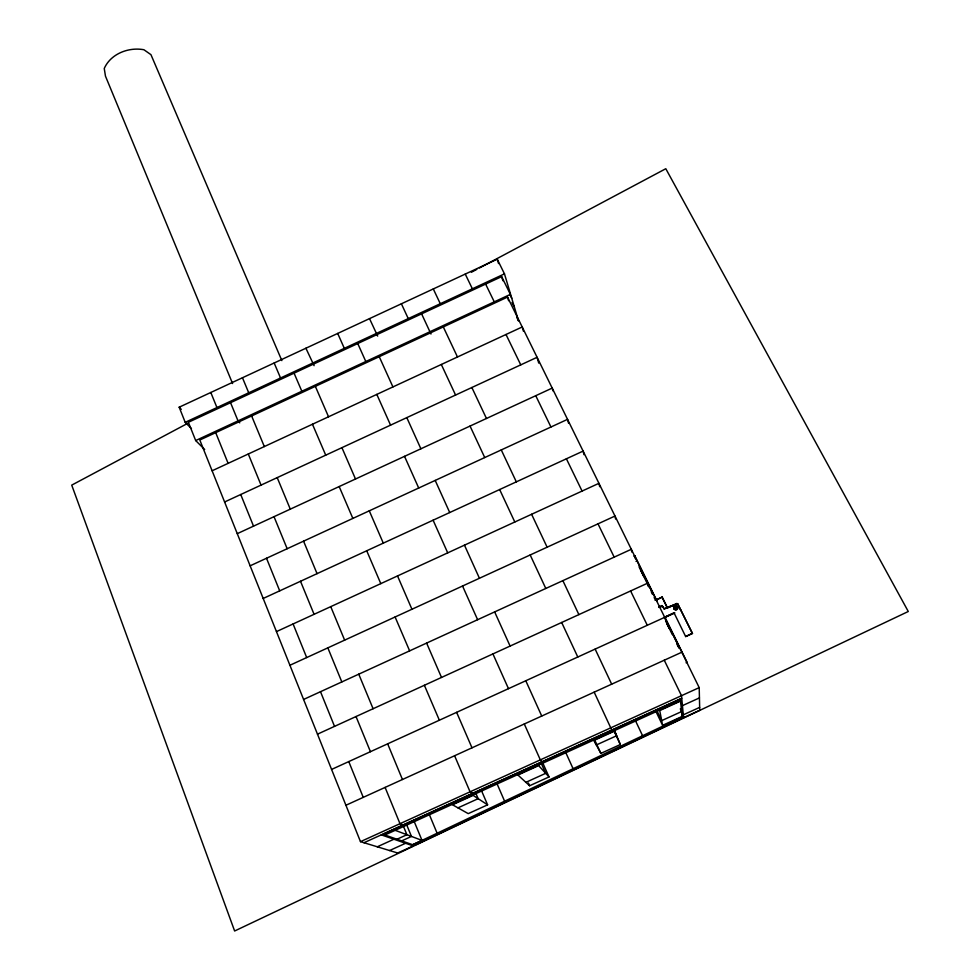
<?xml version="1.0" encoding="UTF-8"?>
<svg xmlns="http://www.w3.org/2000/svg" width="980" height="980" viewBox="0 0 980 980"><rect width="100%" height="100%" fill="white"/><g stroke="black" fill="none" stroke-linecap="round" stroke-linejoin="round"><path stroke-width="1.47" d="M680.402 610.05L680.5 609.389M187.842 423.274L71.724 485.125L234.624 931L908.276 611.496L665.8 168.719L479.477 267.957M471.38 272.269L476.782 269.39M191.455 428.627L185.208 422.331L179.181 407.202L497.24 259.186L504.48 273.873L518.518 320.938L516.668 317.165M185.208 422.331L504.48 273.873M195.682 440.559L510.384 294.368L501.65 276.63L188.393 422.282L195.682 440.559L204.661 449.477M681.602 713.599L683.562 717.666L699.72 710.329L699.206 687.629L507.53 297.087L199.81 440.02L360.481 841.661L397.66 853.004L413.266 845.924L381.281 834.862M212.109 470.78L522.193 326.977L523.479 331.338M224.604 501.981L537.077 357.308L538.731 363.09M237.27 533.659L552.193 388.092L552.953 390.861M250.133 565.815L567.53 419.354L568.523 423.152M263.191 598.462L583.112 451.094L583.994 454.683M276.458 631.61L598.927 483.324L599.699 486.705M289.921 665.261L614.987 516.043L615.612 519.033M303.592 699.451L631.304 549.29L631.818 552.071M633.803 556.187L634.795 555.734L656.931 600.826M636.057 561.393L637.049 560.94M317.483 734.167L647.878 583.051L648.442 586.689M662.149 597.077L655.461 600.348L662.149 597.077L667.405 607.918L662.174 597.286M658.695 606.792L661.941 605.603L664.317 609.095L676.776 603.435C680.867 604.195 667.368 606.13 667.208 608.225M659.026 607.453L661.929 606.154L662.676 606.669M663.938 617.474L674.044 612.855L685.657 636.559L692.444 633.472L677.645 603.79L663.766 608.727M331.583 769.435L674.657 612.782M674.62 613.002L664.991 617.4L687.115 662.308L686.086 662.774M692.431 633.288L685.657 636.559M659.993 607.233L662.113 606.154M667.172 608.029L677.303 603.803M345.928 805.254L681.823 652.215M360.481 841.661L699.206 687.629M363.984 842.727L681.737 698.25M384.871 835.009L680.512 700.59L680.353 699.083L382.923 834.323L412.58 844.687L422.013 840.399L414.001 821.032M699.438 697.907L682.435 705.637L679.789 700.173M457.966 807.863L478.166 798.676L475.778 793.114M377.288 846.793L393.911 839.235M396.986 839.235L406.908 834.727L403.454 826.324M525.88 782.334L545.713 773.318L540.862 762.477M681.602 711.566L661.672 720.631L657.176 711.235M401.69 840.877L411.465 836.442L406.345 824.009M699.647 707.401L683.305 714.824L680.304 708.883M487.599 804.837L468.244 813.633L452.491 804.776L473.144 795.393L487.599 804.837L481.548 790.787M549.033 776.932L538.633 765.625L517.93 775.033L529.616 785.752L549.033 776.932L542.491 762.33M600.875 753.375L620.34 744.531L614.681 731.043L593.917 740.488L600.875 753.375L594.762 740.157M662.578 725.347L682.092 716.478L680.561 701.092L659.736 710.561L662.578 725.347L655.657 710.867M389.587 850.542L405.598 843.266M439.922 833.245L437.117 833.233L429.032 813.853M507.064 801.383L504.614 801.199L496.787 783.216M575.187 769.067L573.092 768.712L565.558 752.101M642.574 735.747L644.326 736.286L642.586 735.735L635.383 720.508M395.185 830.317L422.013 840.399M403.086 824.952L399.987 823.702L385.103 787.406M450.445 803.625L451.988 804.494M662.149 605.714L662.688 606.547M472.458 793.408L470.069 791.828L454.598 755.752M526.836 768.896L527.926 769.974M179.181 407.202L181.275 409.358M239.757 422.833L238.03 420.886L230.545 402.682M542.014 761.779L540.335 759.88L524.288 723.987M677.768 603.925L692.444 633.472M314.09 365.663L305.907 348.231M377.668 336.103L369.521 318.623M509.845 294.38L511.756 298.263M512.001 302.404L513.986 306.434M639.291 566.121L643.983 575.689M645.318 578.421L652.692 593.451M664.771 618.049L669.463 627.617M670.81 630.348L678.185 645.391M640.712 570.152L648.785 586.579M654.162 597.543L655.498 600.287M665.579 620.83L672.305 634.526M677.682 645.489L679.018 648.233M639.168 567.126L643.86 576.681M651.235 591.712L652.57 594.456M666.645 623.145L669.328 628.609M676.702 643.639L678.05 646.371M485.615 284.078L494.275 301.852M505.999 334.486L520.76 364.866M535.741 395.7L550.956 427.011M566.391 458.787L582.083 491.066M598.008 523.847L614.178 557.13M630.606 590.952L647.302 625.301M664.269 660.214L681.504 695.69L683.562 717.666M465.255 274.082L472.372 288.806M603.484 734.045L604.096 735.331M433.295 288.941L440.29 303.727M443.303 326.928L457.476 356.99M471.858 387.504L486.46 418.485M501.27 449.93L516.325 481.854M531.601 514.279L547.122 547.195M562.875 580.638L578.886 614.607M595.154 649.115L611.679 684.175M421.596 313.845L430.98 334.021M614.08 730.235L616.653 735.735L596.342 744.971L593.794 739.459M614.178 731.325L620.34 744.531M441.319 364.487L455.577 395.05M470.045 426.067L484.733 457.562M499.653 489.535L514.806 522.009M530.18 554.974L545.799 588.466M561.675 622.484L577.796 657.041M594.174 692.149L611.777 730.063M401.396 303.8L408.256 318.61M379.236 356.683L392.919 386.929M406.798 417.627L420.886 448.791M435.194 480.421L449.722 512.54M464.459 545.149L479.441 578.274M494.643 611.9L510.102 646.065M525.795 680.782L541.732 716.037M357.749 343.539L365.81 361.522M376.81 394.401L390.567 425.149M404.532 456.349L418.705 488.028M433.099 520.196L447.713 552.855M462.548 586.028L477.615 619.703M492.928 653.917L508.485 688.683M337.696 333.433L344.323 348.353M528.379 782.947L529.616 785.752M315.352 386.353L328.533 416.782M341.922 447.664L355.507 479.012M369.288 510.837L383.29 543.141M397.513 575.934L411.943 609.254M426.606 643.076L441.502 677.437M456.631 712.35L471.993 747.814M294.061 373.147L301.84 391.24M312.461 424.242L325.728 455.161M339.178 486.558L352.849 518.42M366.716 550.772L380.804 583.627M395.099 616.984L409.628 650.855M424.377 685.277L439.371 720.227M281.86 360.615L150.945 54.66L143.913 49.735C128.625 46.905 110.752 53.729 104.248 68.49L105.472 76.158L232.579 383.548M274.167 363.004L280.55 377.998M242.464 377.753L248.724 392.796M251.627 415.961L264.318 446.562M277.205 477.627L290.288 509.159M303.567 541.156L317.055 573.655M330.738 606.645L344.642 640.148M358.754 674.167L373.086 708.724M387.651 743.832L402.449 779.504M248.295 453.997L261.06 485.1M274.02 516.681L287.165 548.726M300.517 581.275L314.078 614.313M327.835 647.854L341.824 681.933M356.022 716.539L370.44 751.697M210.798 392.49L216.948 407.582M215.698 432.646L228.12 463.356M240.725 494.52L253.526 526.15M266.511 558.257L279.704 590.854M293.094 623.954L306.691 657.568M320.497 691.696L334.523 726.364M348.77 761.583L363.249 797.365M507.53 297.087L508.632 300.725M497.24 259.186L498.575 263.571M501.65 276.63L502.899 280.746M634.795 555.734L635.322 558.649M662.394 606.424L662.235 605.775M675.036 607.527C675.759 610.405 677.413 605.738 675.036 607.527M682.497 716.797L412.813 844.76L415.74 844.711L684.028 717.446L682.497 716.797M674.007 608.776A1.972 1.911 24.2 0 0 677.388 609.082A1.972 1.911 24.2 0 0 675.894 606.069A1.972 1.911 24.2 0 0 674.007 608.776M673.983 608.58A1.972 1.911 24.2 0 0 677.376 608.886A1.972 1.911 24.2 0 0 675.882 605.861A1.972 1.911 24.2 0 0 673.983 608.58"/></g></svg>
